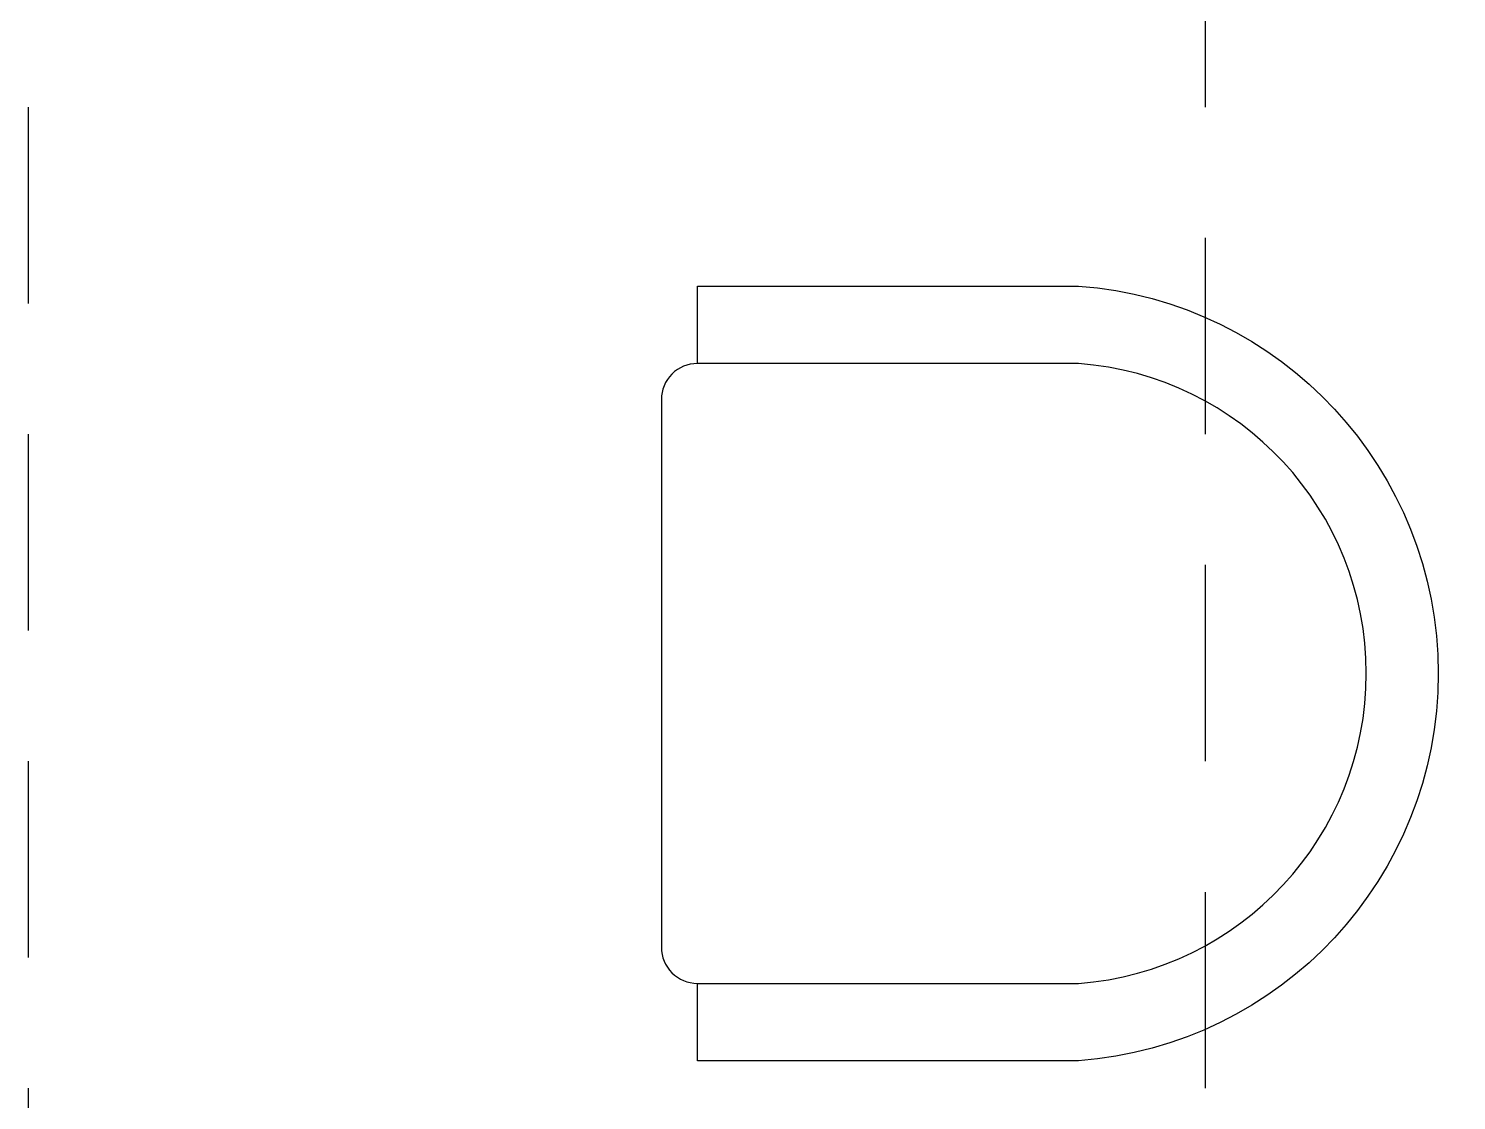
# Model space of a CAD drawing. Header units: metres. Extents: x -22 to 564, y 0 to 143.
# Drawn here: x 223.784 to 224.875, y 52.116 to 52.935 of the extents above; entities that cross this region are included whole.
import ezdxf

# ---------------------------------------------------------------- set-up
doc = ezdxf.new("R2010")
doc.units = ezdxf.units.M
doc.linetypes.add('XREF 2N NEURO-ONCOLOGIA$0$HIDDE150', pattern=[0.24, 0.15, -0.09])
doc.layers.add('XREF 2N NEURO-ONCOLOGIA$0$MOBILIARIO', color=161, linetype='Continuous')
doc.layers.add('XREF 2N NEURO-ONCOLOGIA$0$PROYECCIÓN', color=252, linetype='XREF 2N NEURO-ONCOLOGIA$0$HIDDE150')

# ---------------------------------------------------------------- blocks, each defined once
blk = doc.blocks.new('XREF 2N NEURO-ONCOLOGIA$0$Ref Arq Nivel 2$0$Silla 2')
blk.add_lwpolyline([(-0.21538, -0.025, -0.414214), (-0.19038, 0), (0.19038, 0, -0.414214), (0.21538, -0.025)], format="xyb")
blk.add_lwpolyline([(-0.21538, -0.29), (-0.21538, -0.025), (-0.26923, -0.025), (-0.26923, -0.29, 0.928571), (0.26923, -0.29), (0.26923, -0.025), (0.21538, -0.025), (0.21538, -0.29, -0.928571)], format="xyb", close=True)
blk = doc.blocks.new('XREF 2N NEURO-ONCOLOGIA')
at = {"layer": 'XREF 2N NEURO-ONCOLOGIA$0$PROYECCIÓN'}
blk.add_line((16.0239, 23.2576, 0), (20.3239, 23.2576), dxfattribs=at)
at = {"layer": 'XREF 2N NEURO-ONCOLOGIA$0$PROYECCIÓN', "elevation": 0}
blk.add_lwpolyline([(20.3239, 22.3578), (16.2451, 22.3578, 0.257003), (18.7199, 16.6376), (20.3239, 16.6376)], format="xyb", dxfattribs=at)
at = {"layer": 'XREF 2N NEURO-ONCOLOGIA$0$MOBILIARIO', "xscale": -1.099999999999994, "yscale": 1.099999999999994, "zscale": 1.099999999999994}
blk.add_blockref('XREF 2N NEURO-ONCOLOGIA$0$Ref Arq Nivel 2$0$Silla 2', (18.991, 22.7737, 0), dxfattribs=at)

msp = doc.modelspace()

# ---------------------------------------------------------------- block references
at = {"rotation": 90}
msp.add_blockref('XREF 2N NEURO-ONCOLOGIA', (247.0412, 33.4511), dxfattribs=at)

doc.saveas('drawing.dxf')
